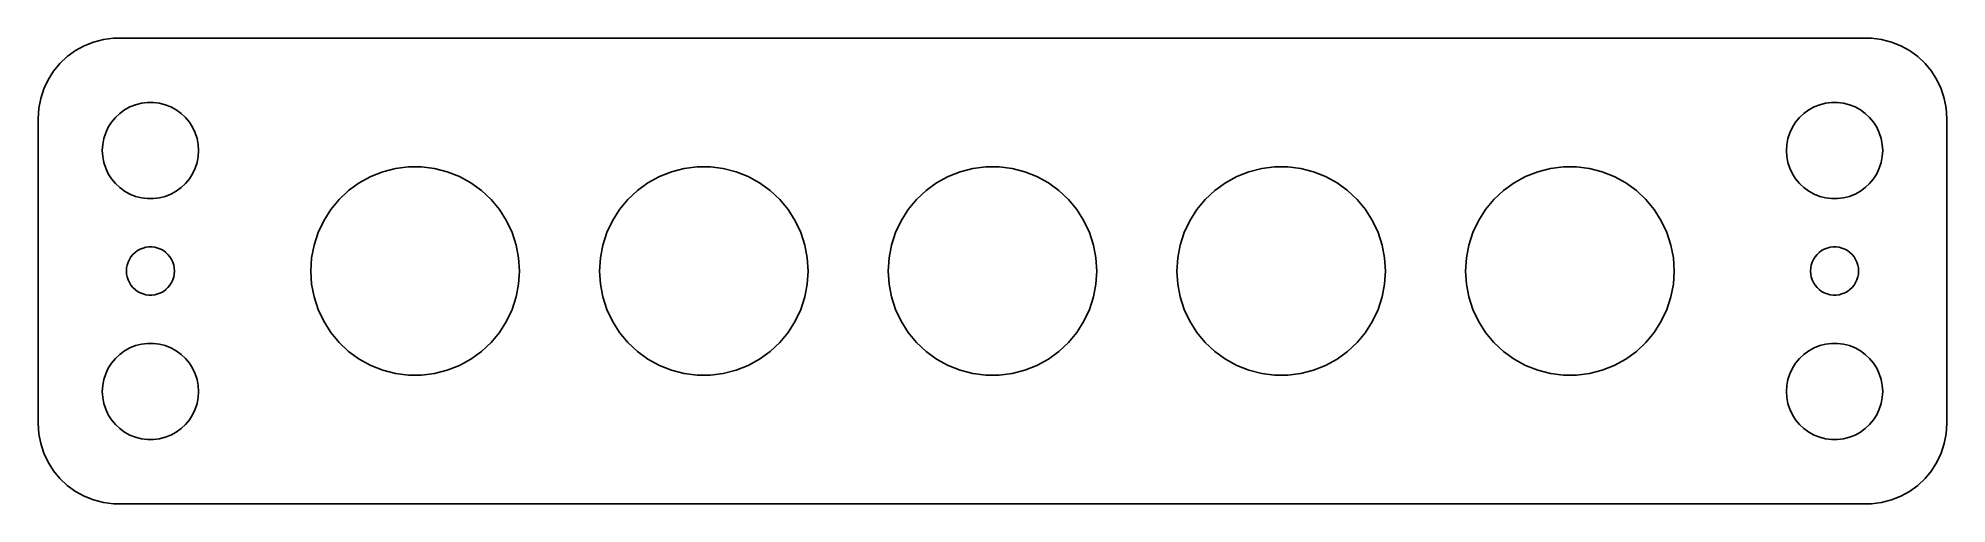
# Model space of a CAD drawing. Header units: metres. Extents: x -60 to 60, y 25 to 53.
import ezdxf

# ---------------------------------------------------------------- set-up
doc = ezdxf.new("R2010")
doc.units = ezdxf.units.M

msp = doc.modelspace()

# ---------------------------------------------------------------- linework, layer by layer
for p, q in [((-57.1791, 52.7216), (-57.6871, 52.3526)), ((-56.6289, 53.0241), (-57.1791, 52.7216)), ((-56.0451, 53.2553), (-56.6289, 53.0241)), ((-55.4369, 53.4114), (-56.0451, 53.2553)), ((-54.8139, 53.4901), (-55.4369, 53.4114)), ((54.8139, 53.4901), (-54.8139, 53.4901)), ((55.4369, 53.4114), (54.8139, 53.4901)), ((56.0451, 53.2553), (55.4369, 53.4114)), ((56.6289, 53.0241), (56.0451, 53.2553)), ((57.1791, 52.7216), (56.6289, 53.0241)), ((57.6871, 52.3526), (57.1791, 52.7216)), ((-58.5451, 51.4389), (-58.8815, 50.9088)), ((-58.1448, 51.9227), (-58.5451, 51.4389)), ((-57.6871, 52.3526), (-58.1448, 51.9227)), ((58.1448, 51.9227), (57.6871, 52.3526)), ((58.5451, 51.4389), (58.1448, 51.9227)), ((58.8815, 50.9088), (58.5451, 51.4389)), ((-59.1489, 50.3406), (-59.3429, 49.7434)), ((-58.8815, 50.9088), (-59.1489, 50.3406)), ((59.1489, 50.3406), (58.8815, 50.9088)), ((59.3429, 49.7434), (59.1489, 50.3406)), ((-59.4606, 49.1267), (-59.5, 48.5)), ((-59.3429, 49.7434), (-59.4606, 49.1267)), ((-54.6869, 48.5536), (-54.4123, 48.8115)), ((-54.4123, 48.8115), (-54.1075, 49.033)), ((-54.1075, 49.033), (-53.7773, 49.2145)), ((-53.7773, 49.2145), (-53.427, 49.3532)), ((-53.427, 49.3532), (-53.0621, 49.4469)), ((-53.0621, 49.4469), (-52.6884, 49.4941)), ((-52.6884, 49.4941), (-52.3116, 49.4941)), ((-52.3116, 49.4941), (-51.9379, 49.4469)), ((-51.9379, 49.4469), (-51.5729, 49.3532)), ((-51.5729, 49.3532), (-51.2227, 49.2145)), ((-51.2227, 49.2145), (-50.8925, 49.033)), ((-50.8925, 49.033), (-50.5877, 48.8115)), ((-50.5877, 48.8115), (-50.3131, 48.5536)), ((50.3131, 48.5536), (50.5877, 48.8115)), ((50.5877, 48.8115), (50.8925, 49.033)), ((50.8925, 49.033), (51.2227, 49.2145)), ((51.2227, 49.2145), (51.5729, 49.3532)), ((51.5729, 49.3532), (51.9379, 49.4469)), ((51.9379, 49.4469), (52.3116, 49.4941)), ((52.3116, 49.4941), (52.6884, 49.4941)), ((52.6884, 49.4941), (53.0621, 49.4469)), ((53.0621, 49.4469), (53.427, 49.3532)), ((53.427, 49.3532), (53.7773, 49.2145)), ((53.7773, 49.2145), (54.1075, 49.033)), ((54.1075, 49.033), (54.4123, 48.8115)), ((54.4123, 48.8115), (54.6869, 48.5536)), ((59.4606, 49.1267), (59.3429, 49.7434)), ((59.5, 48.5), (59.4606, 49.1267)), ((-59.5, 48.5), (-59.5, 29.5)), ((-55.4057, 47.2461), (-55.2893, 47.6044)), ((-55.2893, 47.6044), (-55.1289, 47.9453)), ((-55.1289, 47.9453), (-54.927, 48.2634)), ((-54.927, 48.2634), (-54.6869, 48.5536)), ((-50.3131, 48.5536), (-50.0729, 48.2634)), ((-50.0729, 48.2634), (-49.8711, 47.9453)), ((-49.8711, 47.9453), (-49.7107, 47.6044)), ((-49.7107, 47.6044), (-49.5942, 47.2461)), ((49.5942, 47.2461), (49.7107, 47.6044)), ((49.7107, 47.6044), (49.8711, 47.9453)), ((49.8711, 47.9453), (50.0729, 48.2634)), ((50.0729, 48.2634), (50.3131, 48.5536)), ((54.6869, 48.5536), (54.927, 48.2634)), ((54.927, 48.2634), (55.1289, 47.9453)), ((55.1289, 47.9453), (55.2893, 47.6044)), ((55.2893, 47.6044), (55.4057, 47.2461)), ((59.5, 29.5), (59.5, 48.5)), ((-55.5, 46.5), (-55.4763, 46.876)), ((-55.4763, 46.124), (-55.5, 46.5)), ((-55.4763, 46.876), (-55.4057, 47.2461)), ((-49.5942, 47.2461), (-49.5237, 46.876)), ((-49.5237, 46.876), (-49.5, 46.5)), ((-49.5, 46.5), (-49.5237, 46.124)), ((49.5, 46.5), (49.5237, 46.876)), ((49.5237, 46.124), (49.5, 46.5)), ((49.5237, 46.876), (49.5942, 47.2461)), ((55.4057, 47.2461), (55.4763, 46.876)), ((55.4763, 46.876), (55.5, 46.5)), ((55.5, 46.5), (55.4763, 46.124)), ((-55.4057, 45.7539), (-55.4763, 46.124)), ((-55.2893, 45.3956), (-55.4057, 45.7539)), ((-55.1289, 45.0547), (-55.2893, 45.3956)), ((-49.7107, 45.3956), (-49.8711, 45.0547)), ((-49.5942, 45.7539), (-49.7107, 45.3956)), ((-49.5237, 46.124), (-49.5942, 45.7539)), ((-38.0086, 45.1819), (-37.218, 45.3849)), ((-37.218, 45.3849), (-36.4081, 45.4872)), ((-36.4081, 45.4872), (-35.5919, 45.4872)), ((-35.5919, 45.4872), (-34.782, 45.3849)), ((-34.782, 45.3849), (-33.9914, 45.1819)), ((-20.0086, 45.1819), (-19.218, 45.3849)), ((-19.218, 45.3849), (-18.4081, 45.4872)), ((-18.4081, 45.4872), (-17.5919, 45.4872)), ((-17.5919, 45.4872), (-16.782, 45.3849)), ((-16.782, 45.3849), (-15.9914, 45.1819)), ((-2.00861, 45.1819), (-1.21797, 45.3849)), ((-1.21797, 45.3849), (-0.40813, 45.4872)), ((-0.40813, 45.4872), (0.40813, 45.4872)), ((0.40813, 45.4872), (1.21797, 45.3849)), ((1.21797, 45.3849), (2.00861, 45.1819)), ((15.9914, 45.1819), (16.782, 45.3849)), ((16.782, 45.3849), (17.5919, 45.4872)), ((17.5919, 45.4872), (18.4081, 45.4872)), ((18.4081, 45.4872), (19.218, 45.3849)), ((19.218, 45.3849), (20.0086, 45.1819)), ((33.9914, 45.1819), (34.782, 45.3849)), ((34.782, 45.3849), (35.5919, 45.4872)), ((35.5919, 45.4872), (36.4081, 45.4872)), ((36.4081, 45.4872), (37.218, 45.3849)), ((37.218, 45.3849), (38.0086, 45.1819)), ((49.5942, 45.7539), (49.5237, 46.124)), ((49.7107, 45.3956), (49.5942, 45.7539)), ((49.8711, 45.0547), (49.7107, 45.3956)), ((55.2893, 45.3956), (55.1289, 45.0547)), ((55.4057, 45.7539), (55.2893, 45.3956)), ((55.4763, 46.124), (55.4057, 45.7539)), ((-54.927, 44.7366), (-55.1289, 45.0547)), ((-54.6869, 44.4464), (-54.927, 44.7366)), ((-54.4123, 44.1884), (-54.6869, 44.4464)), ((-54.1075, 43.967), (-54.4123, 44.1884)), ((-50.5877, 44.1884), (-50.8925, 43.967)), ((-50.3131, 44.4464), (-50.5877, 44.1884)), ((-50.0729, 44.7366), (-50.3131, 44.4464)), ((-49.8711, 45.0547), (-50.0729, 44.7366)), ((-40.1432, 44.0083), (-39.4829, 44.4881)), ((-39.4829, 44.4881), (-38.7676, 44.8814)), ((-38.7676, 44.8814), (-38.0086, 45.1819)), ((-33.9914, 45.1819), (-33.2324, 44.8814)), ((-33.2324, 44.8814), (-32.5171, 44.4881)), ((-32.5171, 44.4881), (-31.8567, 44.0083)), ((-22.1432, 44.0083), (-21.4829, 44.4881)), ((-21.4829, 44.4881), (-20.7676, 44.8814)), ((-20.7676, 44.8814), (-20.0086, 45.1819)), ((-15.9914, 45.1819), (-15.2324, 44.8814)), ((-15.2324, 44.8814), (-14.5171, 44.4881)), ((-14.5171, 44.4881), (-13.8567, 44.0083)), ((-4.14325, 44.0083), (-3.48286, 44.4881)), ((-3.48286, 44.4881), (-2.76756, 44.8814)), ((-2.76756, 44.8814), (-2.00861, 45.1819)), ((2.00861, 45.1819), (2.76756, 44.8814)), ((2.76756, 44.8814), (3.48286, 44.4881)), ((3.48286, 44.4881), (4.14325, 44.0083)), ((13.8567, 44.0083), (14.5171, 44.4881)), ((14.5171, 44.4881), (15.2324, 44.8814)), ((15.2324, 44.8814), (15.9914, 45.1819)), ((20.0086, 45.1819), (20.7676, 44.8814)), ((20.7676, 44.8814), (21.4829, 44.4881)), ((21.4829, 44.4881), (22.1432, 44.0083)), ((31.8567, 44.0083), (32.5171, 44.4881)), ((32.5171, 44.4881), (33.2324, 44.8814)), ((33.2324, 44.8814), (33.9914, 45.1819)), ((38.0086, 45.1819), (38.7676, 44.8814)), ((38.7676, 44.8814), (39.4829, 44.4881)), ((39.4829, 44.4881), (40.1432, 44.0083)), ((50.0729, 44.7366), (49.8711, 45.0547)), ((50.3131, 44.4464), (50.0729, 44.7366)), ((50.5877, 44.1884), (50.3131, 44.4464)), ((50.8925, 43.967), (50.5877, 44.1884)), ((54.4123, 44.1884), (54.1075, 43.967)), ((54.6869, 44.4464), (54.4123, 44.1884)), ((54.927, 44.7366), (54.6869, 44.4464)), ((55.1289, 45.0547), (54.927, 44.7366)), ((-53.7773, 43.7855), (-54.1075, 43.967)), ((-53.427, 43.6468), (-53.7773, 43.7855)), ((-53.0621, 43.5531), (-53.427, 43.6468)), ((-52.6884, 43.5059), (-53.0621, 43.5531)), ((-52.3116, 43.5059), (-52.6884, 43.5059)), ((-51.9379, 43.5531), (-52.3116, 43.5059)), ((-51.5729, 43.6468), (-51.9379, 43.5531)), ((-51.2227, 43.7855), (-51.5729, 43.6468)), ((-50.8925, 43.967), (-51.2227, 43.7855)), ((-41.2586, 42.8206), (-40.7383, 43.4496)), ((-40.7383, 43.4496), (-40.1432, 44.0083)), ((-31.8567, 44.0083), (-31.2617, 43.4496)), ((-31.2617, 43.4496), (-30.7414, 42.8206)), ((-23.2586, 42.8206), (-22.7383, 43.4496)), ((-22.7383, 43.4496), (-22.1432, 44.0083)), ((-13.8567, 44.0083), (-13.2617, 43.4496)), ((-13.2617, 43.4496), (-12.7414, 42.8206)), ((-5.25861, 42.8206), (-4.73828, 43.4496)), ((-4.73828, 43.4496), (-4.14325, 44.0083)), ((4.14325, 44.0083), (4.73828, 43.4496)), ((4.73828, 43.4496), (5.25861, 42.8206)), ((12.7414, 42.8206), (13.2617, 43.4496)), ((13.2617, 43.4496), (13.8567, 44.0083)), ((22.1432, 44.0083), (22.7383, 43.4496)), ((22.7383, 43.4496), (23.2586, 42.8206)), ((30.7414, 42.8206), (31.2617, 43.4496)), ((31.2617, 43.4496), (31.8567, 44.0083)), ((40.1432, 44.0083), (40.7383, 43.4496)), ((40.7383, 43.4496), (41.2586, 42.8206)), ((51.2227, 43.7855), (50.8925, 43.967)), ((51.5729, 43.6468), (51.2227, 43.7855)), ((51.9379, 43.5531), (51.5729, 43.6468)), ((52.3116, 43.5059), (51.9379, 43.5531)), ((52.6884, 43.5059), (52.3116, 43.5059)), ((53.0621, 43.5531), (52.6884, 43.5059)), ((53.427, 43.6468), (53.0621, 43.5531)), ((53.7773, 43.7855), (53.427, 43.6468)), ((54.1075, 43.967), (53.7773, 43.7855)), ((-42.0435, 41.3928), (-41.696, 42.1314)), ((-41.696, 42.1314), (-41.2586, 42.8206)), ((-30.7414, 42.8206), (-30.304, 42.1314)), ((-30.304, 42.1314), (-29.9565, 41.3928)), ((-24.0435, 41.3928), (-23.696, 42.1314)), ((-23.696, 42.1314), (-23.2586, 42.8206)), ((-12.7414, 42.8206), (-12.304, 42.1314)), ((-12.304, 42.1314), (-11.9565, 41.3928)), ((-6.04353, 41.3928), (-5.69598, 42.1314)), ((-5.69598, 42.1314), (-5.25861, 42.8206)), ((5.25861, 42.8206), (5.69598, 42.1314)), ((5.69598, 42.1314), (6.04353, 41.3928)), ((11.9565, 41.3928), (12.304, 42.1314)), ((12.304, 42.1314), (12.7414, 42.8206)), ((23.2586, 42.8206), (23.696, 42.1314)), ((23.696, 42.1314), (24.0435, 41.3928)), ((29.9565, 41.3928), (30.304, 42.1314)), ((30.304, 42.1314), (30.7414, 42.8206)), ((41.2586, 42.8206), (41.696, 42.1314)), ((41.696, 42.1314), (42.0435, 41.3928)), ((-52.9635, 40.4266), (-52.7811, 40.4734)), ((-52.7811, 40.4734), (-52.5942, 40.497)), ((-52.5942, 40.497), (-52.4058, 40.497)), ((-52.4058, 40.497), (-52.2189, 40.4734)), ((-52.2189, 40.4734), (-52.0365, 40.4266)), ((-42.4487, 39.8147), (-42.2958, 40.6165)), ((-42.2958, 40.6165), (-42.0435, 41.3928)), ((-29.9565, 41.3928), (-29.7042, 40.6165)), ((-29.7042, 40.6165), (-29.5513, 39.8147)), ((-24.4487, 39.8147), (-24.2958, 40.6165)), ((-24.2958, 40.6165), (-24.0435, 41.3928)), ((-11.9565, 41.3928), (-11.7042, 40.6165)), ((-11.7042, 40.6165), (-11.5513, 39.8147)), ((-6.44873, 39.8147), (-6.29578, 40.6165)), ((-6.29578, 40.6165), (-6.04353, 41.3928)), ((6.04353, 41.3928), (6.29578, 40.6165)), ((6.29578, 40.6165), (6.44873, 39.8147)), ((11.5513, 39.8147), (11.7042, 40.6165)), ((11.7042, 40.6165), (11.9565, 41.3928)), ((24.0435, 41.3928), (24.2958, 40.6165)), ((24.2958, 40.6165), (24.4487, 39.8147)), ((29.5513, 39.8147), (29.7042, 40.6165)), ((29.7042, 40.6165), (29.9565, 41.3928)), ((42.0435, 41.3928), (42.2958, 40.6165)), ((42.2958, 40.6165), (42.4487, 39.8147)), ((52.0365, 40.4266), (52.2189, 40.4734)), ((52.2189, 40.4734), (52.4058, 40.497)), ((52.4058, 40.497), (52.5942, 40.497)), ((52.5942, 40.497), (52.7811, 40.4734)), ((52.7811, 40.4734), (52.9635, 40.4266)), ((-53.9882, 39.188), (-53.9529, 39.373)), ((-53.9529, 39.373), (-53.8947, 39.5522)), ((-53.8947, 39.5522), (-53.8145, 39.7226)), ((-53.8145, 39.7226), (-53.7135, 39.8817)), ((-53.7135, 39.8817), (-53.5934, 40.0268)), ((-53.5934, 40.0268), (-53.4561, 40.1558)), ((-53.4561, 40.1558), (-53.3037, 40.2665)), ((-53.3037, 40.2665), (-53.1387, 40.3572)), ((-53.1387, 40.3572), (-52.9635, 40.4266)), ((-52.0365, 40.4266), (-51.8613, 40.3572)), ((-51.8613, 40.3572), (-51.6963, 40.2665)), ((-51.6963, 40.2665), (-51.5439, 40.1558)), ((-51.5439, 40.1558), (-51.4065, 40.0268)), ((-51.4065, 40.0268), (-51.2865, 39.8817)), ((-51.2865, 39.8817), (-51.1855, 39.7226)), ((-51.1855, 39.7226), (-51.1053, 39.5522)), ((-51.1053, 39.5522), (-51.0471, 39.373)), ((-51.0471, 39.373), (-51.0118, 39.188)), ((-42.5, 39), (-42.4487, 39.8147)), ((-29.5513, 39.8147), (-29.5, 39)), ((-24.5, 39), (-24.4487, 39.8147)), ((-11.5513, 39.8147), (-11.5, 39)), ((-6.5, 39), (-6.44873, 39.8147)), ((6.44873, 39.8147), (6.5, 39)), ((11.5, 39), (11.5513, 39.8147)), ((24.4487, 39.8147), (24.5, 39)), ((29.5, 39), (29.5513, 39.8147)), ((42.4487, 39.8147), (42.5, 39)), ((51.0118, 39.188), (51.0471, 39.373)), ((51.0471, 39.373), (51.1053, 39.5522)), ((51.1053, 39.5522), (51.1855, 39.7226)), ((51.1855, 39.7226), (51.2865, 39.8817)), ((51.2865, 39.8817), (51.4065, 40.0268)), ((51.4065, 40.0268), (51.5439, 40.1558)), ((51.5439, 40.1558), (51.6963, 40.2665)), ((51.6963, 40.2665), (51.8613, 40.3572)), ((51.8613, 40.3572), (52.0365, 40.4266)), ((52.9635, 40.4266), (53.1387, 40.3572)), ((53.1387, 40.3572), (53.3037, 40.2665)), ((53.3037, 40.2665), (53.4561, 40.1558)), ((53.4561, 40.1558), (53.5934, 40.0268)), ((53.5934, 40.0268), (53.7135, 39.8817)), ((53.7135, 39.8817), (53.8145, 39.7226)), ((53.8145, 39.7226), (53.8947, 39.5522)), ((53.8947, 39.5522), (53.9529, 39.373)), ((53.9529, 39.373), (53.9882, 39.188)), ((-54, 39), (-53.9882, 39.188)), ((-53.9882, 38.812), (-54, 39)), ((-53.9529, 38.627), (-53.9882, 38.812)), ((-53.8947, 38.4478), (-53.9529, 38.627)), ((-53.8145, 38.2774), (-53.8947, 38.4478)), ((-53.7135, 38.1183), (-53.8145, 38.2774)), ((-53.5934, 37.9732), (-53.7135, 38.1183)), ((-51.2865, 38.1183), (-51.4065, 37.9732)), ((-51.1855, 38.2774), (-51.2865, 38.1183)), ((-51.1053, 38.4478), (-51.1855, 38.2774)), ((-51.0471, 38.627), (-51.1053, 38.4478)), ((-51.0118, 38.812), (-51.0471, 38.627)), ((-51.0118, 39.188), (-51, 39)), ((-51, 39), (-51.0118, 38.812)), ((-42.4487, 38.1853), (-42.5, 39)), ((-42.2958, 37.3835), (-42.4487, 38.1853)), ((-29.5513, 38.1853), (-29.7042, 37.3835)), ((-29.5, 39), (-29.5513, 38.1853)), ((-24.4487, 38.1853), (-24.5, 39)), ((-24.2958, 37.3835), (-24.4487, 38.1853)), ((-11.5513, 38.1853), (-11.7042, 37.3835)), ((-11.5, 39), (-11.5513, 38.1853)), ((-6.44873, 38.1853), (-6.5, 39)), ((-6.29578, 37.3835), (-6.44873, 38.1853)), ((6.44873, 38.1853), (6.29578, 37.3835)), ((6.5, 39), (6.44873, 38.1853)), ((11.5513, 38.1853), (11.5, 39)), ((11.7042, 37.3835), (11.5513, 38.1853)), ((24.4487, 38.1853), (24.2958, 37.3835)), ((24.5, 39), (24.4487, 38.1853)), ((29.5513, 38.1853), (29.5, 39)), ((29.7042, 37.3835), (29.5513, 38.1853)), ((42.4487, 38.1853), (42.2958, 37.3835)), ((42.5, 39), (42.4487, 38.1853)), ((51, 39), (51.0118, 39.188)), ((51.0118, 38.812), (51, 39)), ((51.0471, 38.627), (51.0118, 38.812)), ((51.1053, 38.4478), (51.0471, 38.627)), ((51.1855, 38.2774), (51.1053, 38.4478)), ((51.2865, 38.1183), (51.1855, 38.2774)), ((51.4065, 37.9732), (51.2865, 38.1183)), ((53.7135, 38.1183), (53.5934, 37.9732)), ((53.8145, 38.2774), (53.7135, 38.1183)), ((53.8947, 38.4478), (53.8145, 38.2774)), ((53.9529, 38.627), (53.8947, 38.4478)), ((53.9882, 38.812), (53.9529, 38.627)), ((53.9882, 39.188), (54, 39)), ((54, 39), (53.9882, 38.812)), ((-53.4561, 37.8442), (-53.5934, 37.9732)), ((-53.3037, 37.7335), (-53.4561, 37.8442)), ((-53.1387, 37.6428), (-53.3037, 37.7335)), ((-52.9635, 37.5734), (-53.1387, 37.6428)), ((-52.7811, 37.5266), (-52.9635, 37.5734)), ((-52.5942, 37.503), (-52.7811, 37.5266)), ((-52.4058, 37.503), (-52.5942, 37.503)), ((-52.2189, 37.5266), (-52.4058, 37.503)), ((-52.0365, 37.5734), (-52.2189, 37.5266)), ((-51.8613, 37.6428), (-52.0365, 37.5734)), ((-51.6963, 37.7335), (-51.8613, 37.6428)), ((-51.5439, 37.8442), (-51.6963, 37.7335)), ((-51.4065, 37.9732), (-51.5439, 37.8442)), ((-42.0435, 36.6072), (-42.2958, 37.3835)), ((-29.7042, 37.3835), (-29.9565, 36.6072)), ((-24.0435, 36.6072), (-24.2958, 37.3835)), ((-11.7042, 37.3835), (-11.9565, 36.6072)), ((-6.04353, 36.6072), (-6.29578, 37.3835)), ((6.29578, 37.3835), (6.04353, 36.6072)), ((11.9565, 36.6072), (11.7042, 37.3835)), ((24.2958, 37.3835), (24.0435, 36.6072)), ((29.9565, 36.6072), (29.7042, 37.3835)), ((42.2958, 37.3835), (42.0435, 36.6072)), ((51.5439, 37.8442), (51.4065, 37.9732)), ((51.6963, 37.7335), (51.5439, 37.8442)), ((51.8613, 37.6428), (51.6963, 37.7335)), ((52.0365, 37.5734), (51.8613, 37.6428)), ((52.2189, 37.5266), (52.0365, 37.5734)), ((52.4058, 37.503), (52.2189, 37.5266)), ((52.5942, 37.503), (52.4058, 37.503)), ((52.7811, 37.5266), (52.5942, 37.503)), ((52.9635, 37.5734), (52.7811, 37.5266)), ((53.1387, 37.6428), (52.9635, 37.5734)), ((53.3037, 37.7335), (53.1387, 37.6428)), ((53.4561, 37.8442), (53.3037, 37.7335)), ((53.5934, 37.9732), (53.4561, 37.8442)), ((-41.696, 35.8686), (-42.0435, 36.6072)), ((-41.2586, 35.1794), (-41.696, 35.8686)), ((-30.304, 35.8686), (-30.7414, 35.1794)), ((-29.9565, 36.6072), (-30.304, 35.8686)), ((-23.696, 35.8686), (-24.0435, 36.6072)), ((-23.2586, 35.1794), (-23.696, 35.8686)), ((-12.304, 35.8686), (-12.7414, 35.1794)), ((-11.9565, 36.6072), (-12.304, 35.8686)), ((-5.69598, 35.8686), (-6.04353, 36.6072)), ((-5.25861, 35.1794), (-5.69598, 35.8686)), ((5.69598, 35.8686), (5.25861, 35.1794)), ((6.04353, 36.6072), (5.69598, 35.8686)), ((12.304, 35.8686), (11.9565, 36.6072)), ((12.7414, 35.1794), (12.304, 35.8686)), ((23.696, 35.8686), (23.2586, 35.1794)), ((24.0435, 36.6072), (23.696, 35.8686)), ((30.304, 35.8686), (29.9565, 36.6072)), ((30.7414, 35.1794), (30.304, 35.8686)), ((41.696, 35.8686), (41.2586, 35.1794)), ((42.0435, 36.6072), (41.696, 35.8686)), ((-40.7383, 34.5504), (-41.2586, 35.1794)), ((-40.1432, 33.9917), (-40.7383, 34.5504)), ((-31.2617, 34.5504), (-31.8567, 33.9917)), ((-30.7414, 35.1794), (-31.2617, 34.5504)), ((-22.7383, 34.5504), (-23.2586, 35.1794)), ((-22.1432, 33.9917), (-22.7383, 34.5504)), ((-13.2617, 34.5504), (-13.8567, 33.9917)), ((-12.7414, 35.1794), (-13.2617, 34.5504)), ((-4.73828, 34.5504), (-5.25861, 35.1794)), ((-4.14325, 33.9917), (-4.73828, 34.5504)), ((4.73828, 34.5504), (4.14325, 33.9917)), ((5.25861, 35.1794), (4.73828, 34.5504)), ((13.2617, 34.5504), (12.7414, 35.1794)), ((13.8567, 33.9917), (13.2617, 34.5504)), ((22.7383, 34.5504), (22.1432, 33.9917)), ((23.2586, 35.1794), (22.7383, 34.5504)), ((31.2617, 34.5504), (30.7414, 35.1794)), ((31.8567, 33.9917), (31.2617, 34.5504)), ((40.7383, 34.5504), (40.1432, 33.9917)), ((41.2586, 35.1794), (40.7383, 34.5504)), ((-54.927, 33.2634), (-54.6869, 33.5536)), ((-54.6869, 33.5536), (-54.4123, 33.8116)), ((-54.4123, 33.8116), (-54.1075, 34.033)), ((-54.1075, 34.033), (-53.7773, 34.2145)), ((-53.7773, 34.2145), (-53.427, 34.3532)), ((-53.427, 34.3532), (-53.0621, 34.4469)), ((-53.0621, 34.4469), (-52.6884, 34.4941)), ((-52.6884, 34.4941), (-52.3116, 34.4941)), ((-52.3116, 34.4941), (-51.9379, 34.4469)), ((-51.9379, 34.4469), (-51.5729, 34.3532)), ((-51.5729, 34.3532), (-51.2227, 34.2145)), ((-51.2227, 34.2145), (-50.8925, 34.033)), ((-50.8925, 34.033), (-50.5877, 33.8116)), ((-50.5877, 33.8116), (-50.3131, 33.5536)), ((-50.3131, 33.5536), (-50.0729, 33.2634)), ((-39.4829, 33.5119), (-40.1432, 33.9917)), ((-38.7676, 33.1186), (-39.4829, 33.5119)), ((-32.5171, 33.5119), (-33.2324, 33.1186)), ((-31.8567, 33.9917), (-32.5171, 33.5119)), ((-21.4829, 33.5119), (-22.1432, 33.9917)), ((-20.7676, 33.1186), (-21.4829, 33.5119)), ((-14.5171, 33.5119), (-15.2324, 33.1186)), ((-13.8567, 33.9917), (-14.5171, 33.5119)), ((-3.48286, 33.5119), (-4.14325, 33.9917)), ((-2.76756, 33.1186), (-3.48286, 33.5119)), ((3.48286, 33.5119), (2.76756, 33.1186)), ((4.14325, 33.9917), (3.48286, 33.5119)), ((14.5171, 33.5119), (13.8567, 33.9917)), ((15.2324, 33.1186), (14.5171, 33.5119)), ((21.4829, 33.5119), (20.7676, 33.1186)), ((22.1432, 33.9917), (21.4829, 33.5119)), ((32.5171, 33.5119), (31.8567, 33.9917)), ((33.2324, 33.1186), (32.5171, 33.5119)), ((39.4829, 33.5119), (38.7676, 33.1186)), ((40.1432, 33.9917), (39.4829, 33.5119)), ((50.0729, 33.2634), (50.3131, 33.5536)), ((50.3131, 33.5536), (50.5877, 33.8116)), ((50.5877, 33.8116), (50.8925, 34.033)), ((50.8925, 34.033), (51.2227, 34.2145)), ((51.2227, 34.2145), (51.5729, 34.3532)), ((51.5729, 34.3532), (51.9379, 34.4469)), ((51.9379, 34.4469), (52.3116, 34.4941)), ((52.3116, 34.4941), (52.6884, 34.4941)), ((52.6884, 34.4941), (53.0621, 34.4469)), ((53.0621, 34.4469), (53.427, 34.3532)), ((53.427, 34.3532), (53.7773, 34.2145)), ((53.7773, 34.2145), (54.1075, 34.033)), ((54.1075, 34.033), (54.4123, 33.8116)), ((54.4123, 33.8116), (54.6869, 33.5536)), ((54.6869, 33.5536), (54.927, 33.2634)), ((-55.4763, 31.876), (-55.4057, 32.2461)), ((-55.4057, 32.2461), (-55.2893, 32.6044)), ((-55.2893, 32.6044), (-55.1289, 32.9453)), ((-55.1289, 32.9453), (-54.927, 33.2634)), ((-50.0729, 33.2634), (-49.8711, 32.9453)), ((-49.8711, 32.9453), (-49.7107, 32.6044)), ((-49.7107, 32.6044), (-49.5942, 32.2461)), ((-49.5942, 32.2461), (-49.5237, 31.876)), ((-38.0086, 32.8181), (-38.7676, 33.1186)), ((-37.218, 32.6151), (-38.0086, 32.8181)), ((-36.4081, 32.5128), (-37.218, 32.6151)), ((-35.5919, 32.5128), (-36.4081, 32.5128)), ((-34.782, 32.6151), (-35.5919, 32.5128)), ((-33.9914, 32.8181), (-34.782, 32.6151)), ((-33.2324, 33.1186), (-33.9914, 32.8181)), ((-20.0086, 32.8181), (-20.7676, 33.1186)), ((-19.218, 32.6151), (-20.0086, 32.8181)), ((-18.4081, 32.5128), (-19.218, 32.6151)), ((-17.5919, 32.5128), (-18.4081, 32.5128)), ((-16.782, 32.6151), (-17.5919, 32.5128)), ((-15.9914, 32.8181), (-16.782, 32.6151)), ((-15.2324, 33.1186), (-15.9914, 32.8181)), ((-2.00861, 32.8181), (-2.76756, 33.1186)), ((-1.21797, 32.6151), (-2.00861, 32.8181)), ((-0.40813, 32.5128), (-1.21797, 32.6151)), ((0.40813, 32.5128), (-0.40813, 32.5128)), ((1.21797, 32.6151), (0.40813, 32.5128)), ((2.00861, 32.8181), (1.21797, 32.6151)), ((2.76756, 33.1186), (2.00861, 32.8181)), ((15.9914, 32.8181), (15.2324, 33.1186)), ((16.782, 32.6151), (15.9914, 32.8181)), ((17.5919, 32.5128), (16.782, 32.6151)), ((18.4081, 32.5128), (17.5919, 32.5128)), ((19.218, 32.6151), (18.4081, 32.5128)), ((20.0086, 32.8181), (19.218, 32.6151)), ((20.7676, 33.1186), (20.0086, 32.8181)), ((33.9914, 32.8181), (33.2324, 33.1186)), ((34.782, 32.6151), (33.9914, 32.8181)), ((35.5919, 32.5128), (34.782, 32.6151)), ((36.4081, 32.5128), (35.5919, 32.5128)), ((37.218, 32.6151), (36.4081, 32.5128)), ((38.0086, 32.8181), (37.218, 32.6151)), ((38.7676, 33.1186), (38.0086, 32.8181)), ((49.5237, 31.876), (49.5942, 32.2461)), ((49.5942, 32.2461), (49.7107, 32.6044)), ((49.7107, 32.6044), (49.8711, 32.9453)), ((49.8711, 32.9453), (50.0729, 33.2634)), ((54.927, 33.2634), (55.1289, 32.9453)), ((55.1289, 32.9453), (55.2893, 32.6044)), ((55.2893, 32.6044), (55.4057, 32.2461)), ((55.4057, 32.2461), (55.4763, 31.876)), ((-55.5, 31.5), (-55.4763, 31.876)), ((-55.4763, 31.124), (-55.5, 31.5)), ((-55.4057, 30.7539), (-55.4763, 31.124)), ((-49.5237, 31.124), (-49.5942, 30.7539)), ((-49.5237, 31.876), (-49.5, 31.5)), ((-49.5, 31.5), (-49.5237, 31.124)), ((49.5, 31.5), (49.5237, 31.876)), ((49.5237, 31.124), (49.5, 31.5)), ((49.5942, 30.7539), (49.5237, 31.124)), ((55.4763, 31.124), (55.4057, 30.7539)), ((55.4763, 31.876), (55.5, 31.5)), ((55.5, 31.5), (55.4763, 31.124)), ((-55.2893, 30.3956), (-55.4057, 30.7539)), ((-55.1289, 30.0547), (-55.2893, 30.3956)), ((-54.927, 29.7366), (-55.1289, 30.0547)), ((-49.8711, 30.0547), (-50.0729, 29.7366)), ((-49.7107, 30.3956), (-49.8711, 30.0547)), ((-49.5942, 30.7539), (-49.7107, 30.3956)), ((49.7107, 30.3956), (49.5942, 30.7539)), ((49.8711, 30.0547), (49.7107, 30.3956)), ((50.0729, 29.7366), (49.8711, 30.0547)), ((55.1289, 30.0547), (54.927, 29.7366)), ((55.2893, 30.3956), (55.1289, 30.0547)), ((55.4057, 30.7539), (55.2893, 30.3956)), ((-59.5, 29.5), (-59.4606, 28.8733)), ((-59.4606, 28.8733), (-59.3429, 28.2566)), ((-54.6869, 29.4464), (-54.927, 29.7366)), ((-54.4123, 29.1885), (-54.6869, 29.4464)), ((-54.1075, 28.967), (-54.4123, 29.1885)), ((-53.7773, 28.7855), (-54.1075, 28.967)), ((-53.427, 28.6468), (-53.7773, 28.7855)), ((-53.0621, 28.5531), (-53.427, 28.6468)), ((-51.5729, 28.6468), (-51.9379, 28.5531)), ((-51.2227, 28.7855), (-51.5729, 28.6468)), ((-50.8925, 28.967), (-51.2227, 28.7855)), ((-50.5877, 29.1885), (-50.8925, 28.967)), ((-50.3131, 29.4464), (-50.5877, 29.1885)), ((-50.0729, 29.7366), (-50.3131, 29.4464)), ((50.3131, 29.4464), (50.0729, 29.7366)), ((50.5877, 29.1885), (50.3131, 29.4464)), ((50.8925, 28.967), (50.5877, 29.1885)), ((51.2227, 28.7855), (50.8925, 28.967)), ((51.5729, 28.6468), (51.2227, 28.7855)), ((51.9379, 28.5531), (51.5729, 28.6468)), ((53.427, 28.6468), (53.0621, 28.5531)), ((53.7773, 28.7855), (53.427, 28.6468)), ((54.1075, 28.967), (53.7773, 28.7855)), ((54.4123, 29.1885), (54.1075, 28.967)), ((54.6869, 29.4464), (54.4123, 29.1885)), ((54.927, 29.7366), (54.6869, 29.4464)), ((59.3429, 28.2566), (59.4606, 28.8733)), ((59.4606, 28.8733), (59.5, 29.5)), ((-59.3429, 28.2566), (-59.1489, 27.6594)), ((-59.1489, 27.6594), (-58.8815, 27.0912)), ((-52.6884, 28.5059), (-53.0621, 28.5531)), ((-52.3116, 28.5059), (-52.6884, 28.5059)), ((-51.9379, 28.5531), (-52.3116, 28.5059)), ((52.3116, 28.5059), (51.9379, 28.5531)), ((52.6884, 28.5059), (52.3116, 28.5059)), ((53.0621, 28.5531), (52.6884, 28.5059)), ((58.8815, 27.0912), (59.1489, 27.6594)), ((59.1489, 27.6594), (59.3429, 28.2566)), ((-58.8815, 27.0912), (-58.5451, 26.5611)), ((-58.5451, 26.5611), (-58.1448, 26.0773)), ((58.1448, 26.0773), (58.5451, 26.5611)), ((58.5451, 26.5611), (58.8815, 27.0912)), ((-58.1448, 26.0773), (-57.6871, 25.6474)), ((-57.6871, 25.6474), (-57.1791, 25.2784)), ((-57.1791, 25.2784), (-56.6289, 24.9759)), ((56.6289, 24.9759), (57.1791, 25.2784)), ((57.1791, 25.2784), (57.6871, 25.6474)), ((57.6871, 25.6474), (58.1448, 26.0773)), ((-56.6289, 24.9759), (-56.0451, 24.7447)), ((-56.0451, 24.7447), (-55.4369, 24.5886)), ((-55.4369, 24.5886), (-54.8139, 24.5099)), ((-54.8139, 24.5099), (54.8139, 24.5099)), ((54.8139, 24.5099), (55.4369, 24.5886)), ((55.4369, 24.5886), (56.0451, 24.7447)), ((56.0451, 24.7447), (56.6289, 24.9759))]:
    msp.add_line(p, q)

doc.saveas('drawing.dxf')
